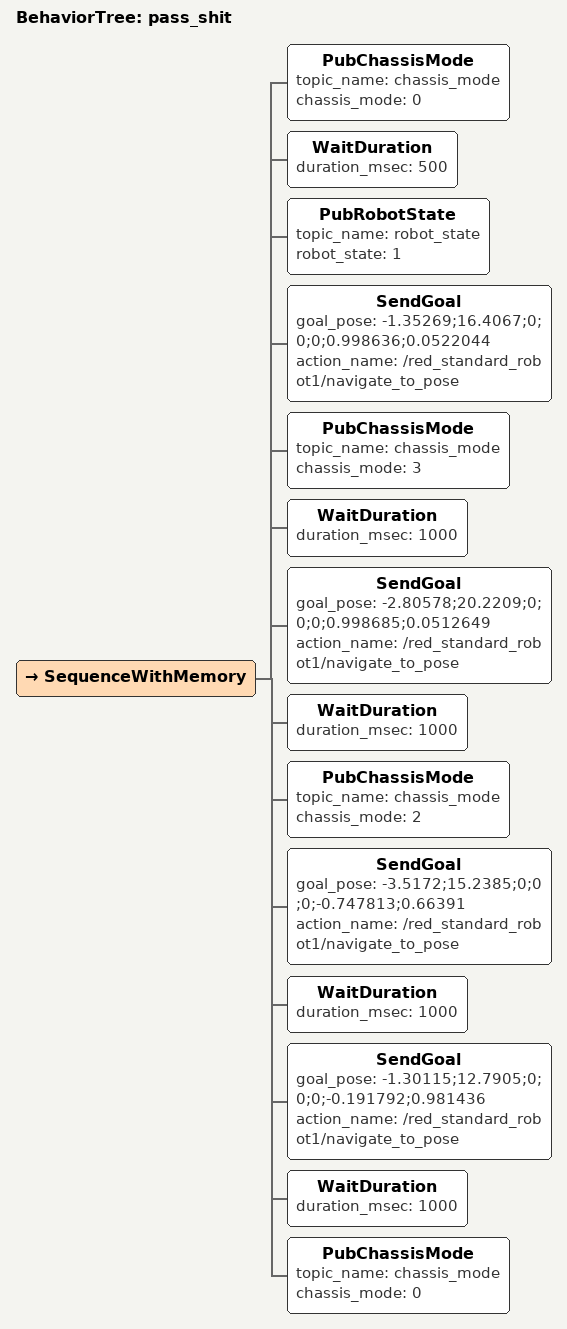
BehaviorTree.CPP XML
<BehaviorTree ID="pass_shit">
  <SequenceWithMemory>
    <PubChassisMode topic_name="chassis_mode" chassis_mode="0"/>
    <WaitDuration duration_msec="500"/>
    <PubRobotState topic_name="robot_state" robot_state="1"/>
    <SendGoal goal_pose="-1.35269;16.4067;0;0;0;0.998636;0.0522044" action_name="/red_standard_robot1/navigate_to_pose"/>
    <PubChassisMode topic_name="chassis_mode" chassis_mode="3"/>
    <WaitDuration duration_msec="1000"/>
    <SendGoal goal_pose="-2.80578;20.2209;0;0;0;0.998685;0.0512649" action_name="/red_standard_robot1/navigate_to_pose"/>
    <WaitDuration duration_msec="1000"/>
    <PubChassisMode topic_name="chassis_mode" chassis_mode="2"/>
    <SendGoal goal_pose="-3.5172;15.2385;0;0;0;-0.747813;0.66391" action_name="/red_standard_robot1/navigate_to_pose"/>
    <WaitDuration duration_msec="1000"/>
    <SendGoal goal_pose="-1.30115;12.7905;0;0;0;-0.191792;0.981436" action_name="/red_standard_robot1/navigate_to_pose"/>
    <WaitDuration duration_msec="1000"/>
    <PubChassisMode topic_name="chassis_mode" chassis_mode="0"/>
  </SequenceWithMemory>
</BehaviorTree>
